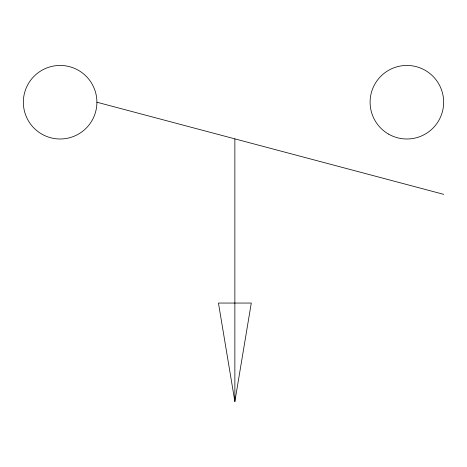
<?xml version="1.0" encoding="UTF-8"?>
<svg xmlns="http://www.w3.org/2000/svg" width="467" height="467" viewBox="0 0 467 467"><rect width="100%" height="100%" fill="white"/><g stroke="black" fill="none" stroke-linecap="round" stroke-linejoin="round"><path stroke-width="0.7" d="M234.866 401.556L251.287 303.048L218.451 303.048L234.866 401.556L234.866 138.868M96.903 102.22A36.776 36.776 0 0 1 41.738 134.07A36.776 36.776 0 0 1 41.738 70.371A36.776 36.776 0 0 1 96.903 102.22L443.65 194.325M388.486 134.07A36.776 36.776 0 0 0 443.65 102.22A36.776 36.776 0 0 0 388.486 70.371A36.776 36.776 0 0 0 388.486 134.07"/></g></svg>
